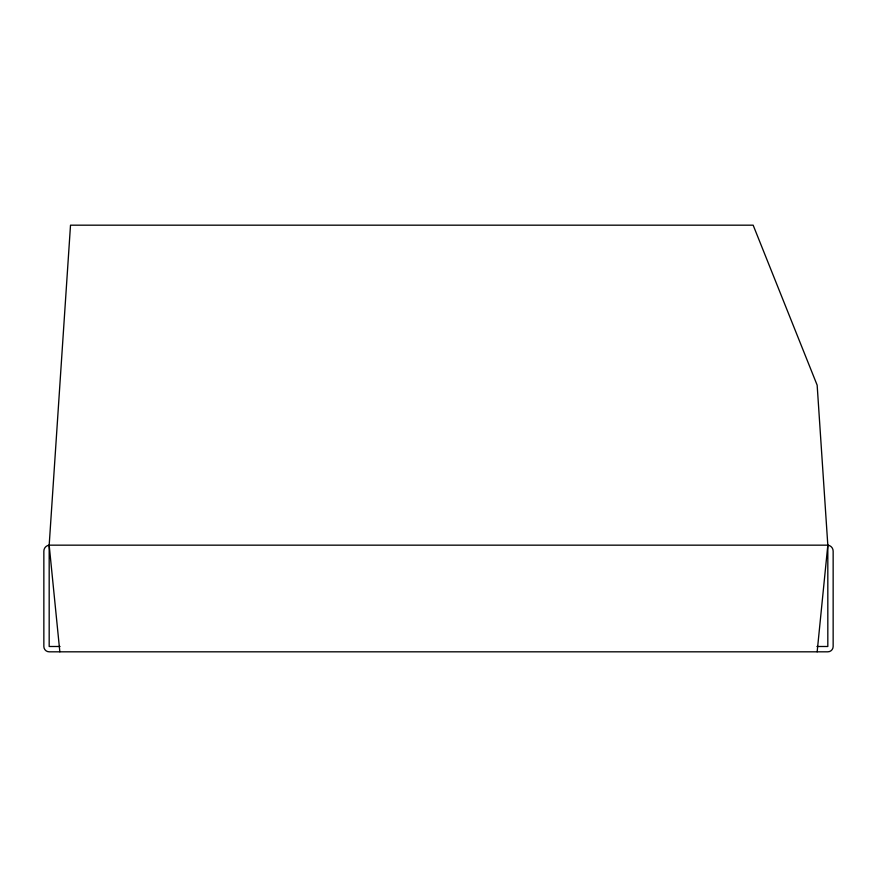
<?xml version="1.0" encoding="UTF-8"?>
<svg xmlns="http://www.w3.org/2000/svg" width="877" height="877" viewBox="0 0 877 877"><rect width="100%" height="100%" fill="white"/><g stroke="black" fill="none" stroke-linecap="round" stroke-linejoin="round"><path stroke-width="1.32" d="M60.064 646.492L49.178 646.492L49.178 545.165L70.511 225.181L753.157 225.181L817.156 385.167L827.822 545.165L827.822 646.492L816.936 646.492M817.156 651.819L827.822 545.165L49.178 545.165A6.018 6.018 0 0 0 43.85 551.14L43.85 646.492A5.328 5.328 0 0 0 49.178 651.819L827.822 651.819A5.328 5.328 0 0 0 833.15 646.492L833.15 551.14A6.018 6.018 0 0 0 827.822 545.165M49.178 545.165L59.844 651.819"/></g></svg>
